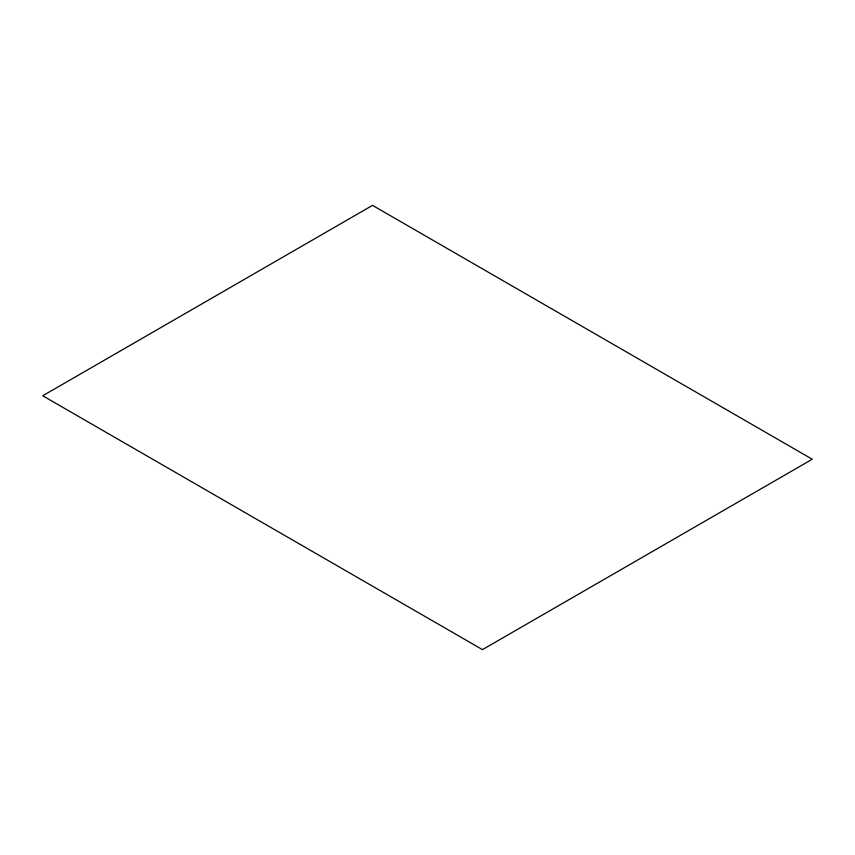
<?xml version="1.0" encoding="UTF-8"?>
<svg xmlns="http://www.w3.org/2000/svg" width="855" height="855" viewBox="0 0 855 855"><rect width="100%" height="100%" fill="white"/><g stroke="black" fill="none" stroke-linecap="round" stroke-linejoin="round"><path stroke-width="1.28" d="M372.534 205.371L42.75 395.769L482.466 649.629L812.25 459.231L372.534 205.371"/></g></svg>
